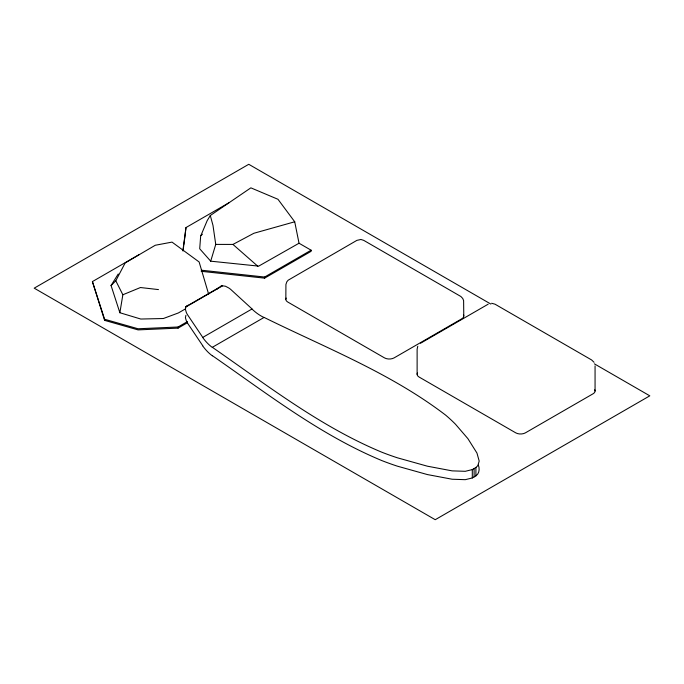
<?xml version="1.0" encoding="UTF-8"?>
<svg xmlns="http://www.w3.org/2000/svg" width="684" height="684" viewBox="0 0 684 684"><rect width="100%" height="100%" fill="white"/><g stroke="black" fill="none" stroke-linecap="round" stroke-linejoin="round"><path stroke-width="1.03" d="M186.022 306.654A3.454 2.069 80.8 0 0 185.843 306.902L185.415 309.365L186.322 312.46A27.984 21.674 30 0 0 187.185 314.238L202.78 337.4L252.063 308.954L230.508 289.229A27.984 21.674 30 0 0 228.747 287.964L225.472 286.237L222.565 285.818A3.454 3.087 -68.5 0 0 222.197 285.895L222.12 285.878A6.156 5.669 79.3 0 0 221.548 286.057M182.91 250.677L185.971 227.575L228.943 202.763M183.021 250.968L183.68 246.018M183.782 245.188L184.988 236.117M185.099 235.296L185.971 227.575M185.415 308.903L178.379 312.947L163.373 318.522L140.767 319.035L119.871 312.733L122.855 294.761L115.801 280.782L125.163 262.938L155.268 245.257L172.017 242.11L199.13 261.972L208.654 294.206M299.028 243.23L258.706 266.127L210.698 261.177L215.742 244.402L212.989 225.421L210.296 215.52L250.866 187.843L277.978 199.292L294.719 221.787L299.028 243.23L311.109 250.199L311.109 251.319L264.631 278.149L201.216 271.309M210.296 215.52L207.184 220.633L200.668 236.066L199.702 248.762L210.698 261.177M417.77 346.275L417.12 349.156L417.12 374.259M119.871 312.733L111.065 285.519L118.238 273.976M185.894 315.358L185.415 317.735L186.364 320.933A28.848 22.341 30 0 0 187.185 322.609L202.78 345.771M111.065 285.519L115.801 280.782M475.91 467.505L477.851 465.616L479.185 461.076L476.97 453.082L467.924 438.683L455.51 424.26A228.114 131.704 0 0 0 445.737 415.205C390.889 373.19 325.661 347.788 264.101 317.419L212.348 347.301C266.871 385.049 320.069 426.508 381.715 452.167A228.114 131.704 0 0 0 397.404 457.81L427.406 466.197L452.115 470.866L465.282 471.302L472.302 469.592L475.91 467.505L475.91 475.876L472.302 477.962L465.282 479.672L452.115 479.227L427.406 474.568L397.404 466.18A228.114 131.704 0 0 1 381.715 460.537C320.069 434.879 266.871 393.42 212.348 355.671M475.91 475.876C479.424 473.508 479.775 468.788 478.373 465.111M200.831 235.612L202.413 234.244M186.826 305.979L189.417 304.542M217.657 288.229L220.855 286.331M111.304 285.014L112.338 284.356M187.45 322.711L178.079 328.123L138.065 329.893L104.609 320.368L92.408 281.594L138.886 254.764M189.673 304.5L217.384 288.494L217.384 288.964M185.894 306.988L222.565 285.818M92.408 281.594L104.609 319.257L138.065 328.773L178.079 327.003L187.45 321.591M201.216 270.189L264.631 277.037L311.109 250.199M420.532 343.24L488.179 304.183M215.742 244.402L232.945 244.427L253.884 233.27L294.719 221.787M122.855 294.761L140.451 287.528L158.474 289.589M491.591 303.268L495.011 304.183L591.643 359.972L594.02 362.272M490.864 304.072L248.762 164.297L34.2 288.169L435.238 519.703L649.8 395.831L594.353 363.82M232.945 244.427L257.834 266.264M595.063 365.889L595.063 391M474.106 468.549L474.106 476.919M472.302 469.592L472.302 477.962M463.778 316.025L463.615 300.592L462.735 298.455L460.854 296.488L363.726 240.366L360.938 239.477L356.894 240.366L288.195 280.183L286.878 281.714L285.921 284.467L285.835 299.284M264.631 277.037L264.631 278.149M178.079 327.003L178.079 328.123M104.609 319.257L104.609 320.368M594.729 389.777A6.831 3.942 0 0 1 593.062 393.787L525.415 432.844A6.831 3.942 0 0 1 515.753 432.844L419.121 377.055A6.831 3.942 0 0 1 417.454 373.045M463.444 314.802A6.831 3.942 0 0 1 461.777 318.812L394.138 357.869A6.831 3.942 0 0 1 384.468 357.869L287.836 302.072A6.831 3.942 0 0 1 286.168 298.062M212.339 347.429A34.576 18.177 66.3 0 1 202.712 337.528M186.424 306.372A9.687 6.626 41.3 0 1 186.903 306.073M186.065 306.552A6.156 4.181 61.4 0 1 186.356 306.278M212.339 355.791A34.576 18.177 66.3 0 1 202.712 345.899M264.101 317.53A34.576 21.708 53.5 0 1 252.003 309.048M220.787 286.211A9.687 8.841 52.8 0 1 221.471 285.895"/></g></svg>
